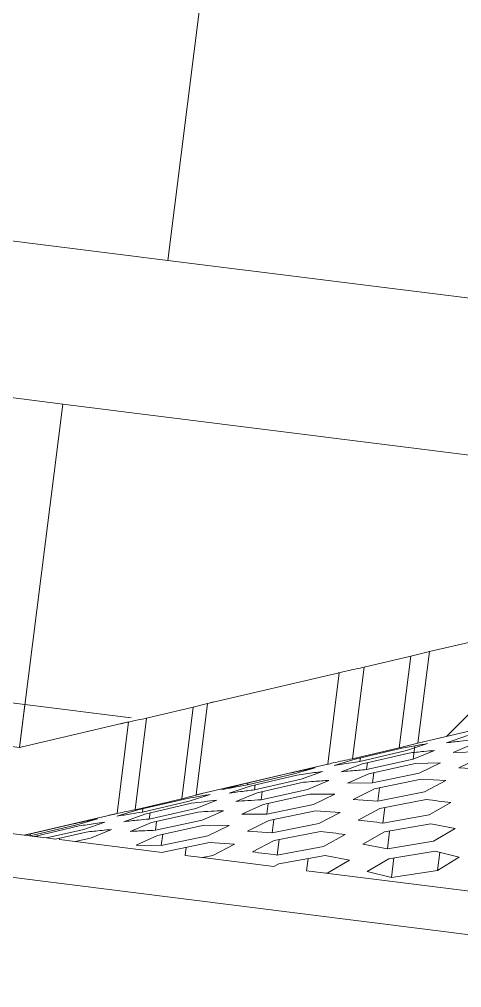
# Model space of a CAD drawing. Extents: x 14808 to 20058, y -13198 to -11680.
# Drawn here: x 18846.127 to 18847.404, y -12641.851 to -12639.052 of the extents above; entities that cross this region are included whole.
import ezdxf

# ---------------------------------------------------------------- set-up
doc = ezdxf.new("R2010")
doc.units = 0
doc.header["$LTSCALE"] = 7
doc.header["$MEASUREMENT"] = 0
doc.layers.get('0').update_dxf_attribs({"color": 2, "linetype": 'CONTINUOUS'})
pattern_1 = [(45, (19527.8971, -12569.0005), (-1.122532, 1.122532), [])]
pattern_2 = [(45, (42.8808, 0), (-1.76776695, 1.76776695), [])]

msp = doc.modelspace()

# ---------------------------------------------------------------- hatches: boundary and pattern name
at = {"linetype": 'Continuous', "lineweight": 0}
h = msp.add_hatch(dxfattribs=at)
h.set_pattern_fill('ANSI31', color=2, scale=20, style=0)
h.set_pattern_definition(pattern_2)
edge = h.paths.add_edge_path(flags=0)
edge.add_line((18845.1772, -12633.6796), (18844.7251, -12637.2763))
edge.add_line((18844.7251, -12637.2763), (18843.9153, -12637.9052))
edge.add_line((18843.9153, -12637.9052), (18843.354, -12642.3701))
edge.add_line((18843.354, -12642.3701), (18843.7013, -12642.4137))
edge.add_line((18843.7013, -12642.4137), (18843.9805, -12642.1969))
edge.add_line((18843.9805, -12642.1969), (18844.3235, -12639.4683))
edge.add_line((18844.3235, -12639.4683), (18846.5559, -12639.749))
edge.add_line((18846.5559, -12639.749), (18846.8054, -12637.7646))
edge.add_line((18846.8054, -12637.7646), (18846.5573, -12637.7334))
edge.add_arc((18849.1111, -12636.1591), 3, 135.1207, 211.6536, ccw=False)
edge.add_line((18846.9853, -12634.0422), (18847.0207, -12633.7602))
edge.add_line((18847.0207, -12633.7602), (18845.3447, -12633.5495))
edge.add_line((18845.3447, -12633.5495), (18845.1772, -12633.6796))
h = msp.add_hatch(dxfattribs=at)
h.set_pattern_fill('ANSI31', scale=0.5, style=0)
h.set_pattern_definition(pattern_1)
h.paths.add_polyline_path([(18846.2518, -12640.1643), (18844.7635, -12639.9772), (18844.6387, -12640.9694), (18846.127, -12641.1565)], flags=0)
h = msp.add_hatch(dxfattribs=at)
h.set_pattern_fill('ANSI31', scale=0.5, style=0)
h.set_pattern_definition(pattern_1)
h.paths.add_polyline_path([(18847.2781, -12641.1441), (18847.6656, -12641.0535), (18847.6989, -12640.789), (18847.3113, -12640.8796)], flags=0)
h = msp.add_hatch(dxfattribs=at)
h.set_pattern_fill('ANSI31', color=2, scale=20, style=0)
h.set_pattern_definition(pattern_2)
edge = h.paths.add_edge_path(flags=0)
edge.add_line((18849.0166, -12645.5512), (18849.6811, -12645.6347))
edge.add_arc((18849.7122, -12645.3867), 0.25, 262.8349, 347.4791)
edge.add_line((18849.9563, -12645.4409), (18850.3424, -12643.7021))
edge.add_line((18850.3424, -12643.7021), (18851.7067, -12643.8736))
edge.add_line((18851.7067, -12643.8736), (18851.6132, -12644.6178))
edge.add_line((18851.6132, -12644.6178), (18852.5155, -12644.7312))
edge.add_arc((18852.5779, -12644.2351), 0.5, 262.8349, 348.7493)
edge.add_line((18853.0682, -12644.3327), (18853.3197, -12643.0685))
edge.add_line((18853.3197, -12643.0685), (18854.0639, -12643.1621))
edge.add_line((18854.0639, -12643.1621), (18854.1886, -12642.1699))
edge.add_line((18854.1886, -12642.1699), (18853.8785, -12642.1309))
edge.add_line((18853.8785, -12642.1309), (18853.8318, -12642.503))
edge.add_line((18853.8318, -12642.503), (18853.8938, -12642.5108))
edge.add_line((18853.8938, -12642.5108), (18853.847, -12642.8828))
edge.add_line((18853.847, -12642.8828), (18852.9083, -12642.7648))
edge.add_line((18852.9083, -12642.7648), (18852.7773, -12643.8066))
edge.add_line((18852.7773, -12643.8066), (18852.1037, -12643.722))
edge.add_line((18852.1037, -12643.722), (18852.1567, -12643.3003))
edge.add_line((18852.1567, -12643.3003), (18848.1619, -12642.7981))
edge.add_line((18848.1619, -12642.7981), (18848.2398, -12642.178))
edge.add_line((18848.2398, -12642.178), (18847.2737, -12642.0565))
edge.add_line((18847.2737, -12642.0565), (18847.1428, -12643.0983))
edge.add_line((18847.1428, -12643.0983), (18846.4691, -12643.0136))
edge.add_line((18846.4691, -12643.0136), (18846.6001, -12641.9718))
edge.add_line((18846.6001, -12641.9718), (18845.6614, -12641.8538))
edge.add_line((18845.6614, -12641.8538), (18845.7082, -12641.4818))
edge.add_line((18845.7082, -12641.4818), (18845.7702, -12641.4896))
edge.add_line((18845.7702, -12641.4896), (18845.817, -12641.1175))
edge.add_line((18845.817, -12641.1175), (18845.5069, -12641.0785))
edge.add_line((18845.5069, -12641.0785), (18845.3822, -12642.0707))
edge.add_line((18845.3822, -12642.0707), (18846.1263, -12642.1642))
edge.add_line((18846.1263, -12642.1642), (18846.0571, -12643.4513))
edge.add_arc((18846.5564, -12643.4781), 0.5, 176.9205, 262.8349)
edge.add_line((18846.494, -12643.9742), (18847.3963, -12644.0877))
edge.add_line((18847.3963, -12644.0877), (18847.4899, -12643.3435))
edge.add_line((18847.4899, -12643.3435), (18848.8542, -12643.515))
edge.add_line((18848.8542, -12643.515), (18848.7979, -12645.2952))
edge.add_arc((18849.0478, -12645.3031), 0.25, 178.1908, 262.8349)

# ---------------------------------------------------------------- linework, layer by layer
at = {"color": 7, "linetype": 'Continuous', "lineweight": 15}
for p, q in [((18846.5559, -12639.749), (18846.8054, -12637.7646)), ((18844.3235, -12639.4683), (18846.5559, -12639.749)), ((18853.5013, -12640.6221), (18846.5559, -12639.749)), ((18844.7635, -12639.9772), (18846.2518, -12640.1643)), ((18846.2518, -12640.1643), (18846.127, -12641.1565)), ((18848.9307, -12640.501), (18846.2518, -12640.1643)), ((18847.6989, -12640.789), (18847.3113, -12640.8796)), ((18847.1224, -12640.9246), (18847.257, -12640.893)), ((18847.257, -12640.893), (18847.2238, -12641.1575)), ((18847.257, -12640.893), (18847.3113, -12640.8796)), ((18847.3113, -12640.8796), (18847.2781, -12641.1441)), ((18847.0505, -12640.9406), (18846.6703, -12641.0295)), ((18847.0172, -12641.2051), (18847.0505, -12640.9406)), ((18847.1224, -12640.9246), (18847.0891, -12641.1891)), ((18844.6387, -12640.9694), (18846.127, -12641.1565)), ((18846.1426, -12641.0324), (18845.8946, -12641.0013)), ((18846.127, -12641.1565), (18846.1426, -12641.0324)), ((18846.4492, -12641.071), (18846.1426, -12641.0324)), ((18846.6702, -12641.0299), (18846.6287, -12641.0403)), ((18846.637, -12641.294), (18846.6703, -12641.0295)), ((18846.6703, -12641.0295), (18846.6888, -12641.0252)), ((18846.6287, -12641.0403), (18846.4941, -12641.0719)), ((18846.6287, -12641.0403), (18846.5955, -12641.3048)), ((18847.6656, -12641.0535), (18847.2781, -12641.1441)), ((18846.4419, -12641.0828), (18846.127, -12641.1565)), ((18846.4419, -12641.0828), (18846.4087, -12641.3474)), ((18846.4941, -12641.0719), (18846.4609, -12641.3364)), ((18847.2238, -12641.1575), (18847.2781, -12641.1441)), ((18847.2449, -12641.1657), (18847.3057, -12641.1455)), ((18847.3607, -12641.143), (18847.4215, -12641.1217)), ((18847.4407, -12641.1454), (18847.3793, -12641.1716)), ((18846.1294, -12641.1568), (18846.127, -12641.1565)), ((18847.0891, -12641.1891), (18847.2238, -12641.1575)), ((18847.2316, -12641.1585), (18847.0969, -12641.1901)), ((18847.1103, -12641.197), (18847.2449, -12641.1657)), ((18847.1174, -12641.2037), (18847.252, -12641.1727)), ((18847.2689, -12641.1518), (18847.264, -12641.1904)), ((18847.3254, -12641.1654), (18847.264, -12641.1904)), ((18847.3793, -12641.1716), (18847.452, -12641.1695)), ((18847.0969, -12641.1901), (18847.0364, -12641.2085)), ((18847.1116, -12641.1866), (18847.1103, -12641.197)), ((18847.264, -12641.1904), (18847.1296, -12641.2207)), ((18847.1321, -12641.2003), (18847.1296, -12641.2207)), ((18847.343, -12641.2015), (18847.2704, -12641.2031)), ((18847.2812, -12641.2306), (18847.343, -12641.2015)), ((18847.4579, -12641.1857), (18847.3959, -12641.2159)), ((18847.0172, -12641.2051), (18846.637, -12641.294)), ((18846.9205, -12641.2331), (18846.9809, -12641.2156)), ((18846.9408, -12641.2482), (18847.0018, -12641.2261)), ((18847.0172, -12641.2051), (18847.0146, -12641.2057)), ((18847.0563, -12641.2268), (18847.1174, -12641.2037)), ((18847.2704, -12641.2031), (18847.136, -12641.2329)), ((18847.1506, -12641.2296), (18847.1469, -12641.2593)), ((18847.3959, -12641.2159), (18847.4679, -12641.2196)), ((18846.9064, -12641.2313), (18846.7718, -12641.2629)), ((18846.7859, -12641.2646), (18846.9205, -12641.2331)), ((18846.928, -12641.2368), (18846.7933, -12641.2682)), ((18846.8062, -12641.2792), (18846.9408, -12641.2482)), ((18846.8131, -12641.2879), (18846.9476, -12641.2572)), ((18847.0207, -12641.2517), (18846.9592, -12641.278)), ((18847.136, -12641.2329), (18847.0743, -12641.2601)), ((18847.1469, -12641.2593), (18847.2812, -12641.2306)), ((18847.2869, -12641.2485), (18847.1527, -12641.2765)), ((18847.3588, -12641.2524), (18847.2869, -12641.2485)), ((18847.2966, -12641.2848), (18847.3588, -12641.2524)), ((18846.7718, -12641.2629), (18846.7116, -12641.2788)), ((18846.7933, -12641.2682), (18846.7326, -12641.2886)), ((18846.7865, -12641.2594), (18846.7859, -12641.2646)), ((18846.808, -12641.2648), (18846.8062, -12641.2792)), ((18846.9592, -12641.278), (18846.8248, -12641.3079)), ((18846.8277, -12641.2846), (18846.8248, -12641.3079)), ((18847.0743, -12641.2601), (18847.1469, -12641.2593)), ((18847.1527, -12641.2765), (18847.0906, -12641.3071)), ((18847.1673, -12641.2734), (18847.1625, -12641.3114)), ((18847.1625, -12641.3114), (18847.2966, -12641.2848)), ((18846.5955, -12641.3048), (18846.4609, -12641.3364)), ((18846.6033, -12641.3058), (18846.4687, -12641.3373)), ((18846.4822, -12641.3434), (18846.6168, -12641.312)), ((18846.6556, -12641.2897), (18846.5955, -12641.3048)), ((18846.6168, -12641.312), (18846.6774, -12641.2924)), ((18846.6364, -12641.3327), (18846.6975, -12641.3091)), ((18846.7518, -12641.3124), (18846.8131, -12641.2879)), ((18846.9654, -12641.2919), (18846.831, -12641.3214)), ((18847.0379, -12641.2916), (18846.9654, -12641.2919)), ((18846.976, -12641.3213), (18847.0379, -12641.2916)), ((18847.0906, -12641.3071), (18847.1625, -12641.3114)), ((18847.3017, -12641.3071), (18847.1678, -12641.333)), ((18846.4687, -12641.3373), (18846.4082, -12641.3554)), ((18846.4834, -12641.3339), (18846.4822, -12641.3434)), ((18846.624, -12641.3178), (18846.4894, -12641.349)), ((18846.5018, -12641.3634), (18846.6364, -12641.3327)), ((18846.7159, -12641.3393), (18846.6543, -12641.3664)), ((18846.831, -12641.3214), (18846.7693, -12641.3494)), ((18846.8457, -12641.3181), (18846.8417, -12641.3497)), ((18846.8417, -12641.3497), (18846.976, -12641.3213)), ((18846.9816, -12641.3398), (18846.8474, -12641.3675)), ((18847.0535, -12641.3443), (18846.9816, -12641.3398)), ((18847.1678, -12641.333), (18847.1054, -12641.3664)), ((18847.1824, -12641.3302), (18847.1767, -12641.3754)), ((18847.3104, -12641.3509), (18847.373, -12641.3161)), ((18846.4087, -12641.3474), (18846.1403, -12641.4101)), ((18846.3526, -12641.3629), (18846.2922, -12641.3803)), ((18846.3863, -12641.3527), (18846.4087, -12641.3474)), ((18846.4894, -12641.349), (18846.4284, -12641.3711)), ((18846.5041, -12641.3456), (18846.5018, -12641.3634)), ((18846.5085, -12641.3737), (18846.643, -12641.3433)), ((18846.6543, -12641.3664), (18846.5199, -12641.396)), ((18846.7693, -12641.3494), (18846.8417, -12641.3497)), ((18846.8474, -12641.3675), (18846.7853, -12641.3986)), ((18846.8621, -12641.3645), (18846.8572, -12641.4034)), ((18846.9912, -12641.3768), (18847.0535, -12641.3443)), ((18847.1767, -12641.3754), (18847.3104, -12641.3509)), ((18846.1435, -12641.41), (18846.2782, -12641.3785)), ((18846.2922, -12641.3803), (18846.1576, -12641.4118)), ((18846.2997, -12641.3835), (18846.17, -12641.4138)), ((18846.2052, -12641.4182), (18846.3128, -12641.3933)), ((18846.3128, -12641.3933), (18846.3736, -12641.3721)), ((18846.3318, -12641.4186), (18846.3931, -12641.3939)), ((18846.4471, -12641.3993), (18846.5085, -12641.3737)), ((18846.5232, -12641.3704), (18846.5199, -12641.396)), ((18846.6604, -12641.3815), (18846.526, -12641.4106)), ((18846.7328, -12641.382), (18846.6604, -12641.3815)), ((18846.6708, -12641.4122), (18846.7328, -12641.382)), ((18846.8572, -12641.4034), (18846.9912, -12641.3768)), ((18847.1814, -12641.4007), (18847.3151, -12641.3772)), ((18847.196, -12641.3982), (18847.1896, -12641.4494)), ((18847.3151, -12641.3772), (18847.3858, -12641.3906)), ((18847.3858, -12641.3906), (18847.323, -12641.4273)), ((18846.1403, -12641.4101), (18846.0959, -12641.4045)), ((18846.1423, -12641.4104), (18846.1403, -12641.4101)), ((18846.1423, -12641.4104), (18846.1435, -12641.41)), ((18846.1561, -12641.4121), (18846.1423, -12641.4104)), ((18846.1576, -12641.4118), (18846.1561, -12641.4121)), ((18846.17, -12641.4138), (18846.1561, -12641.4121)), ((18846.1582, -12641.4066), (18846.1576, -12641.4118)), ((18846.17, -12641.4138), (18846.1794, -12641.415)), ((18846.1798, -12641.4115), (18846.1794, -12641.415)), ((18846.1794, -12641.415), (18846.2052, -12641.4182)), ((18846.2307, -12641.4215), (18846.2052, -12641.4182)), ((18846.3197, -12641.401), (18846.2307, -12641.4215)), ((18846.2427, -12641.4187), (18846.2422, -12641.4229)), ((18846.2422, -12641.4229), (18846.2876, -12641.4286)), ((18846.2876, -12641.4286), (18846.3318, -12641.4186)), ((18846.526, -12641.4106), (18846.4642, -12641.4393)), ((18846.5407, -12641.4074), (18846.5366, -12641.4404)), ((18846.5366, -12641.4404), (18846.6708, -12641.4122)), ((18846.7853, -12641.3986), (18846.8572, -12641.4034)), ((18846.8624, -12641.4252), (18846.8, -12641.4586)), ((18846.9963, -12641.3993), (18846.8624, -12641.4252)), ((18846.877, -12641.4224), (18846.8713, -12641.4676)), ((18847.0051, -12641.4431), (18847.0676, -12641.4083)), ((18847.1188, -12641.4362), (18847.1814, -12641.4007)), ((18846.5393, -12641.4603), (18846.2876, -12641.4286)), ((18846.4642, -12641.4393), (18846.5366, -12641.4404)), ((18846.6763, -12641.4313), (18846.5422, -12641.4588)), ((18846.6087, -12641.4452), (18846.6058, -12641.4686)), ((18846.7481, -12641.4362), (18846.6763, -12641.4313)), ((18846.6858, -12641.4689), (18846.7481, -12641.4362)), ((18846.8713, -12641.4676), (18847.0051, -12641.4431)), ((18847.1896, -12641.4494), (18847.1188, -12641.4362)), ((18847.323, -12641.4273), (18847.1896, -12641.4494)), ((18846.5422, -12641.4588), (18846.5393, -12641.4603)), ((18846.6058, -12641.4686), (18846.6555, -12641.4749)), ((18846.6555, -12641.4749), (18846.6858, -12641.4689)), ((18846.8619, -12641.5008), (18846.6555, -12641.4749)), ((18846.8761, -12641.4928), (18847.0097, -12641.4691)), ((18846.9609, -12641.4778), (18846.9565, -12641.5127)), ((18847.0097, -12641.4691), (18847.0805, -12641.4821)), ((18847.0805, -12641.4821), (18847.0178, -12641.5186)), ((18847.1311, -12641.5151), (18847.1939, -12641.478)), ((18847.1939, -12641.478), (18847.3273, -12641.4568)), ((18847.2085, -12641.4757), (18847.2014, -12641.532)), ((18847.3273, -12641.4568), (18847.3975, -12641.4741)), ((18847.3411, -12641.4602), (18847.3345, -12641.5122)), ((18847.3975, -12641.4741), (18847.3345, -12641.5122)), ((18846.8619, -12641.5008), (18846.8761, -12641.4928)), ((18853.5217, -12642.464), (18846.0803, -12641.5285)), ((18847.0116, -12641.5196), (18846.9565, -12641.5127)), ((18847.0178, -12641.5186), (18847.0116, -12641.5196)), ((18847.5, -12641.581), (18847.0116, -12641.5196)), ((18847.2014, -12641.532), (18847.1311, -12641.5151)), ((18847.3345, -12641.5122), (18847.2014, -12641.532))]:
    msp.add_line(p, q, dxfattribs=at)
for points, knots in [([(18847.0478, -12640.9412), (18847.0649, -12640.9373), (18847.0898, -12640.9316), (18847.1146, -12640.9263), (18847.1224, -12640.9246)], [0, 0, 0, 0, 0.687331, 1, 1, 1, 1]), ([(18846.4941, -12641.0719), (18846.4831, -12641.0742), (18846.4583, -12641.0795), (18846.4334, -12641.085), (18846.4196, -12641.0882)], [0, 0, 0, 0, 0.442913, 1, 1, 1, 1]), ([(18847.3057, -12641.1455), (18847.2956, -12641.1472), (18847.2709, -12641.1513), (18847.2462, -12641.1558), (18847.2316, -12641.1585)], [0, 0, 0, 0, 0.408202, 1, 1, 1, 1]), ([(18847.4341, -12641.135), (18847.4229, -12641.1361), (18847.3985, -12641.1385), (18847.374, -12641.1414), (18847.3607, -12641.143)], [0, 0, 0, 0, 0.457161, 1, 1, 1, 1]), ([(18847.252, -12641.1727), (18847.2663, -12641.1711), (18847.2907, -12641.1685), (18847.3152, -12641.1663), (18847.3254, -12641.1654)], [0, 0, 0, 0, 0.582465, 1, 1, 1, 1]), ([(18847.0146, -12641.2057), (18847.0209, -12641.2043), (18847.0457, -12641.1985), (18847.0706, -12641.1931), (18847.0891, -12641.1891)], [0, 0, 0, 0, 0.252327, 1, 1, 1, 1]), ([(18847.0364, -12641.2085), (18847.0439, -12641.2072), (18847.0685, -12641.2032), (18847.0932, -12641.1995), (18847.1103, -12641.197)], [0, 0, 0, 0, 0.302688, 1, 1, 1, 1]), ([(18846.9809, -12641.2156), (18846.9639, -12641.2191), (18846.9391, -12641.2242), (18846.9143, -12641.2296), (18846.9064, -12641.2313)], [0, 0, 0, 0, 0.683416, 1, 1, 1, 1]), ([(18847.0018, -12641.2261), (18846.986, -12641.2283), (18846.9614, -12641.2316), (18846.9368, -12641.2354), (18846.928, -12641.2368)], [0, 0, 0, 0, 0.641915, 1, 1, 1, 1]), ([(18847.1296, -12641.2207), (18847.1142, -12641.2219), (18847.0898, -12641.2237), (18847.0653, -12641.226), (18847.0563, -12641.2268)], [0, 0, 0, 0, 0.630731, 1, 1, 1, 1]), ([(18846.9476, -12641.2572), (18846.9576, -12641.2564), (18846.982, -12641.2543), (18847.0064, -12641.2527), (18847.0207, -12641.2517)], [0, 0, 0, 0, 0.411842, 1, 1, 1, 1]), ([(18846.7116, -12641.2788), (18846.7221, -12641.2767), (18846.7469, -12641.2718), (18846.7716, -12641.2672), (18846.7859, -12641.2646)], [0, 0, 0, 0, 0.423801, 1, 1, 1, 1]), ([(18846.7326, -12641.2886), (18846.7436, -12641.2871), (18846.7682, -12641.2838), (18846.7927, -12641.2809), (18846.8062, -12641.2792)], [0, 0, 0, 0, 0.449101, 1, 1, 1, 1]), ([(18846.6774, -12641.2924), (18846.6646, -12641.2946), (18846.6399, -12641.2989), (18846.6151, -12641.3036), (18846.6033, -12641.3058)], [0, 0, 0, 0, 0.521039, 1, 1, 1, 1]), ([(18846.6975, -12641.3091), (18846.6852, -12641.3105), (18846.6607, -12641.3132), (18846.6361, -12641.3163), (18846.624, -12641.3178)], [0, 0, 0, 0, 0.504697, 1, 1, 1, 1]), ([(18846.8248, -12641.3079), (18846.8122, -12641.3086), (18846.7879, -12641.3098), (18846.7635, -12641.3116), (18846.7518, -12641.3124)], [0, 0, 0, 0, 0.518913, 1, 1, 1, 1]), ([(18846.4609, -12641.3364), (18846.4505, -12641.3386), (18846.4256, -12641.3438), (18846.4008, -12641.3494), (18846.3863, -12641.3527)], [0, 0, 0, 0, 0.418781, 1, 1, 1, 1]), ([(18846.643, -12641.3433), (18846.6555, -12641.3425), (18846.6799, -12641.3409), (18846.7042, -12641.3398), (18846.7159, -12641.3393)], [0, 0, 0, 0, 0.515939, 1, 1, 1, 1]), ([(18846.2782, -12641.3785), (18846.2939, -12641.3751), (18846.3187, -12641.3698), (18846.3435, -12641.3648), (18846.3526, -12641.3629)], [0, 0, 0, 0, 0.634774, 1, 1, 1, 1]), ([(18846.4082, -12641.3554), (18846.4223, -12641.353), (18846.4469, -12641.3488), (18846.4716, -12641.345), (18846.4822, -12641.3434)], [0, 0, 0, 0, 0.57097, 1, 1, 1, 1]), ([(18846.4284, -12641.3711), (18846.4424, -12641.3695), (18846.4669, -12641.3668), (18846.4914, -12641.3644), (18846.5018, -12641.3634)], [0, 0, 0, 0, 0.57154, 1, 1, 1, 1]), ([(18846.3736, -12641.3721), (18846.3642, -12641.3735), (18846.3396, -12641.3771), (18846.315, -12641.381), (18846.2997, -12641.3835)], [0, 0, 0, 0, 0.381661, 1, 1, 1, 1]), ([(18846.3931, -12641.3939), (18846.3836, -12641.3947), (18846.3591, -12641.3969), (18846.3347, -12641.3994), (18846.3197, -12641.401)], [0, 0, 0, 0, 0.38958, 1, 1, 1, 1]), ([(18846.5199, -12641.396), (18846.5096, -12641.3964), (18846.4853, -12641.3973), (18846.461, -12641.3985), (18846.4471, -12641.3993)], [0, 0, 0, 0, 0.426939, 1, 1, 1, 1])]:
    msp.add_open_spline(points, degree=3, knots=knots, dxfattribs=at)
for points in [[(18847.373, -12641.3161), (18847.3611, -12641.3145), (18847.3374, -12641.3112), (18847.3136, -12641.3085), (18847.3017, -12641.3071)], [(18847.1054, -12641.3664), (18847.1173, -12641.3678), (18847.1411, -12641.3705), (18847.1648, -12641.3738), (18847.1767, -12641.3754)], [(18847.0676, -12641.4083), (18847.0558, -12641.4067), (18847.032, -12641.4035), (18847.0082, -12641.4007), (18846.9963, -12641.3993)], [(18846.8, -12641.4586), (18846.8119, -12641.46), (18846.8357, -12641.4628), (18846.8594, -12641.466), (18846.8713, -12641.4676)]]:
    msp.add_open_spline(points, degree=3, dxfattribs=at)

doc.saveas('drawing.dxf')
